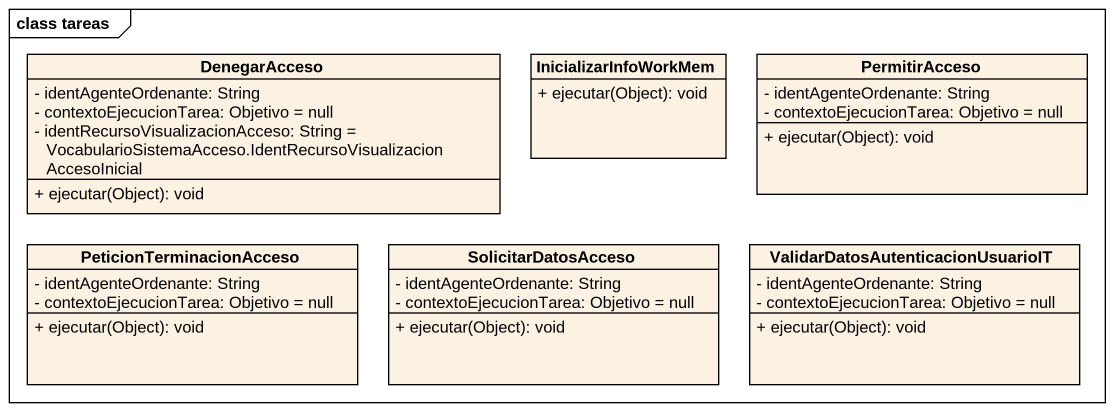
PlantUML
@startuml
mainframe class tareas
hide circle
hide empty members
skinparam classAttributeIconSize 0
class DenegarAcceso {
  - identAgenteOrdenante: String
  - contextoEjecucionTarea: Objetivo = null
  - identRecursoVisualizacionAcceso: String = VocabularioSistemaAcceso.IdentRecursoVisualizacionAccesoInicial
  + ejecutar(Object): void
}
class InicializarInfoWorkMem {
  + ejecutar(Object): void
}
class PermitirAcceso {
  - identAgenteOrdenante: String
  - contextoEjecucionTarea: Objetivo = null
  + ejecutar(Object): void
}
class PeticionTerminacionAcceso {
  - identAgenteOrdenante: String
  - contextoEjecucionTarea: Objetivo = null
  + ejecutar(Object): void
}
class SolicitarDatosAcceso {
  - identAgenteOrdenante: String
  - contextoEjecucionTarea: Objetivo = null
  + ejecutar(Object): void
}
class "ValidarDatosAutenticacionUsuarioIT" as ValidarDatosAutenticacionUsu {
  - identAgenteOrdenante: String
  - contextoEjecucionTarea: Objetivo = null
  + ejecutar(Object): void
}
@enduml
